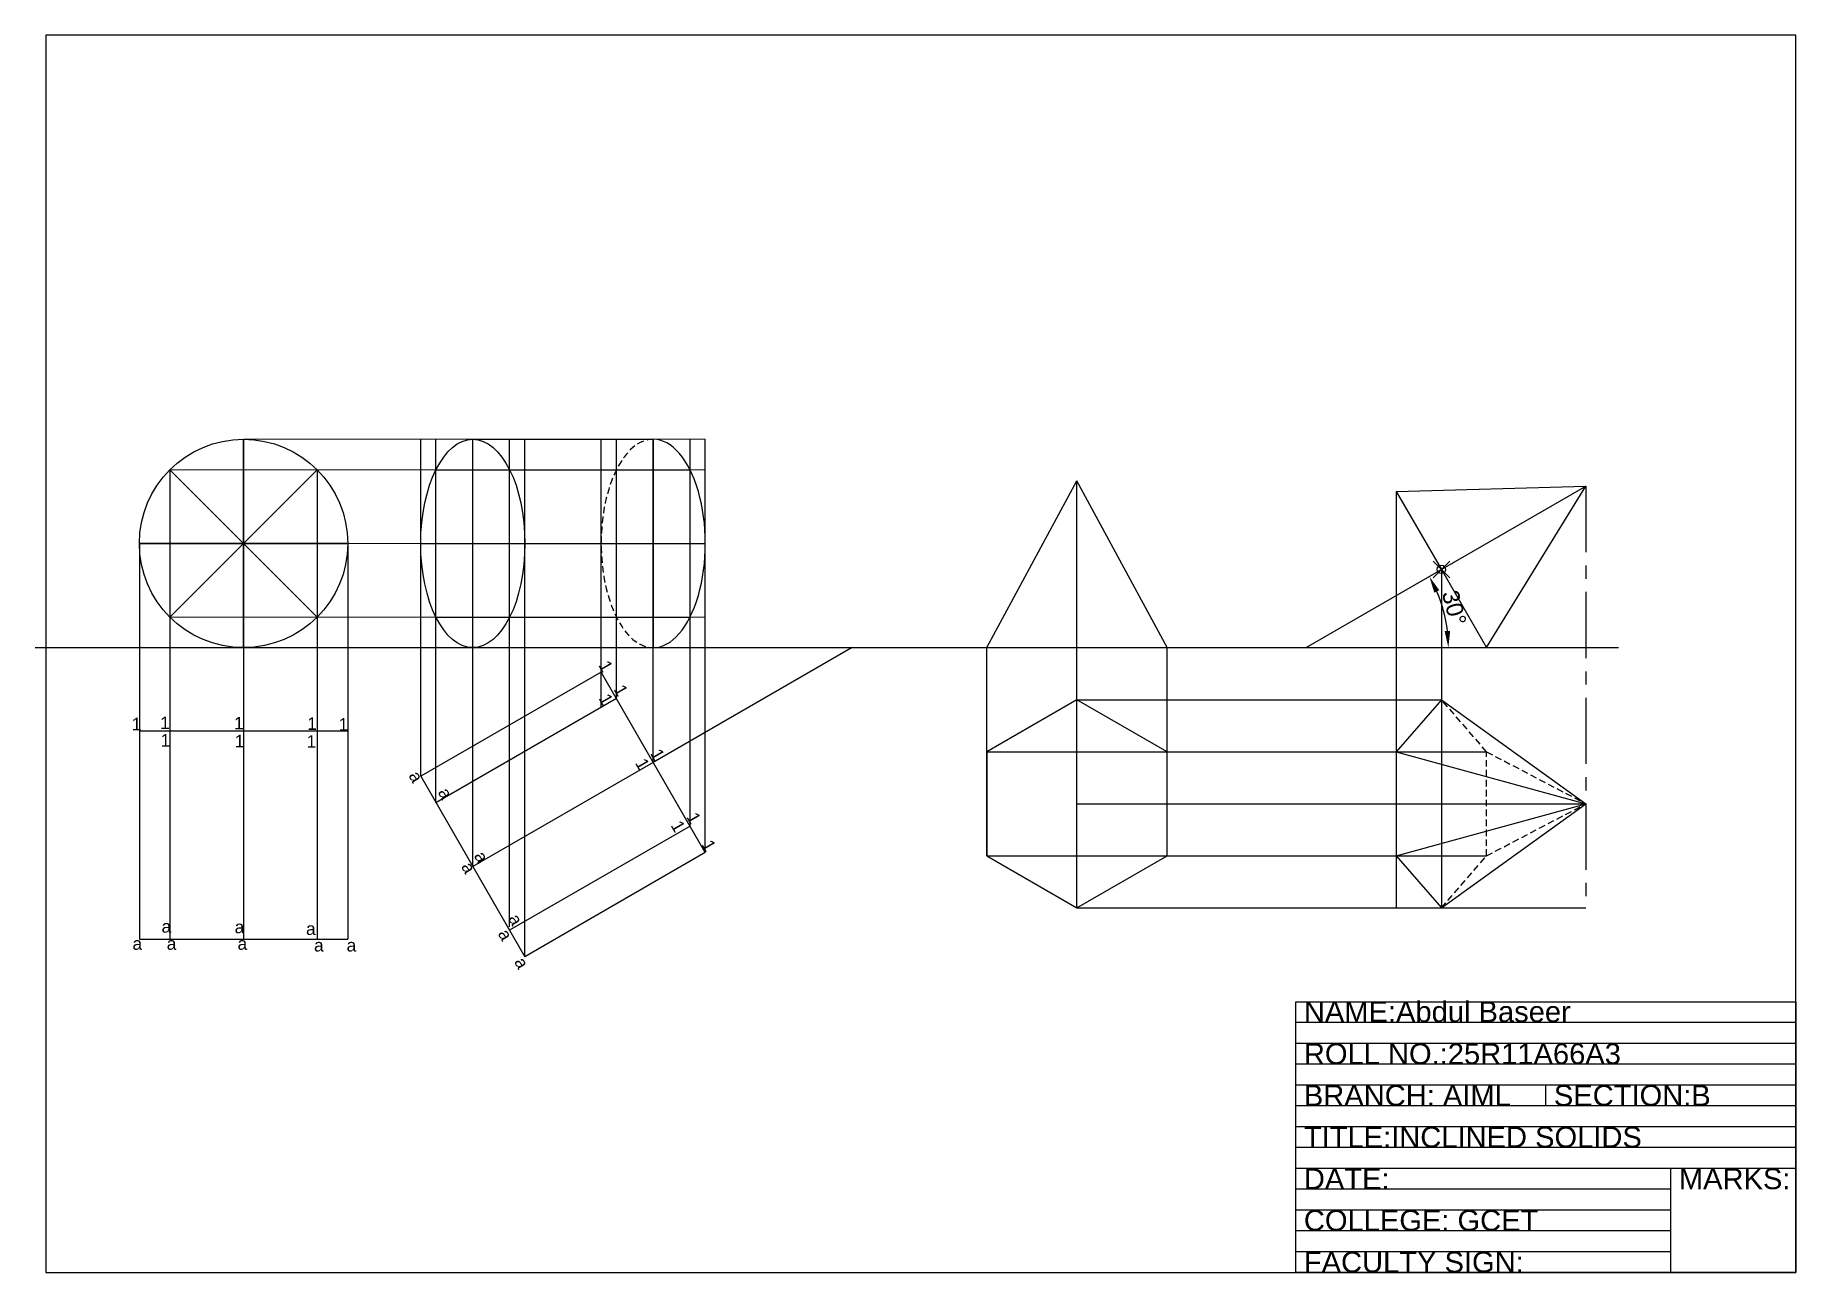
# Model space of a CAD drawing. Header units: millimetres. Extents: x -3 to 420, y 0 to 297.
import ezdxf

# ---------------------------------------------------------------- set-up
doc = ezdxf.new("R2010")
doc.units = ezdxf.units.MM
doc.header["$PDMODE"] = 35
doc.header["$PDSIZE"] = 2
doc.linetypes.add('CENTER', pattern=[50.8, 31.75, -6.35, 6.35, -6.35])
doc.linetypes.add('HIDDEN', pattern=[9.525, 6.35, -3.175])
doc.layers.add('hidets', color=7, linetype='Continuous')
doc.layers.add('Thin', color=7, linetype='Continuous', lineweight=5)
doc.styles.get("Standard").update_dxf_attribs({"font": 'arial.ttf'})
doc.dimstyles.new('ISO-25', dxfattribs={"dimtxt": 4, "dimasz": 4, "dimexe": 1.25, "dimexo": 0.625, "dimtad": 1, "dimdec": 1, "dimdsep": 46, "dimtxsty": 'Standard', "dimcen": 2.5, "dimclrd": 256, "dimclrt": 256, "dimadec": 0, "dimazin": 0, "dimtfac": 1, "dimtdec": 1, "dimtmove": 0, "dimatfit": 3, "dimfxl": 1, "dimlwd": -1, "dimarcsym": 0})

# ---------------------------------------------------------------- blocks, each defined once
blk = doc.blocks.new('*U6')
blk.add_line((0, 0), (0, 50))
blk = doc.blocks.new('*U7')
at = {"color": 0, "linetype": 'ByBlock', "lineweight": -2, "transparency": 16777216}
blk.add_blockref('*U6', (70, 75), dxfattribs=at)
for p, rotation in [((70, 125), 180), ((87.68, 82.32), 44.99999999999999), ((87.68, 117.68), 135), ((52.32, 117.68), 225.0000000000001), ((52.32, 82.32), 315.0000000000001), ((95, 100), 90), ((45, 100), 270)]:
    blk.add_blockref('*U6', p, dxfattribs=dict(at, rotation=rotation))
blk = doc.blocks.new('*D9')
at = {"transparency": 16777216}
blk.add_arc((302.48, 150), 34.14, 6.7177, 23.2823, dxfattribs=at)
for points in [[(333.24, 163.19), (334.43, 163.79), (332.05, 167.07)], [(337.05, 154.03), (335.72, 153.95), (336.62, 150)]]:
    blk.add_solid(points, dxfattribs=at)
at = {"layer": 'Defpoints', "color": 0, "transparency": 16777216}
for p in [(369.6, 188.75), (336.1, 155.93), (-2.53, 150), (302.48, 150), (377.47, 150)]:
    blk.add_point(p, dxfattribs=at)
at = {"transparency": 16777216, "insert": (338.03, 159.53), "char_height": 4, "attachment_point": 5, "rotation": 285}
blk.add_mtext('30°', dxfattribs=at)

msp = doc.modelspace()

# ---------------------------------------------------------------- linework, layer by layer
at = {"ltscale": 0.25}
for p, q in [((89.99, 119.1), (89.99, 200)), ((93.65, 112.76), (93.65, 200)), ((102.49, 97.45), (102.49, 200)), ((111.33, 82.99), (111.33, 200)), ((114.99, 75.8), (114.99, 200)), ((133.29, 135.57), (133.29, 200)), ((136.95, 137.76), (136.95, 200)), ((145.79, 122.41), (145.79, 200)), ((145.79, 175), (145.79, 200)), ((145.79, 200), (145.79, 150)), ((145.79, 150), (145.79, 200)), ((154.63, 107.23), (154.63, 200)), ((158.29, 100.8), (158.29, 200))]:
    msp.add_line(p, q, dxfattribs=at)
for p, q in [((29.79, 192.68), (29.79, 129.98)), ((65.15, 192.68), (65.15, 150)), ((324.13, 187.5), (324.13, 87.5)), ((324.13, 187.5), (334.96, 168.75)), ((22.47, 175), (22.47, 129.98)), ((72.47, 175), (72.47, 150)), ((334.96, 168.75), (334.96, 87.5)), ((334.96, 168.75), (345.78, 150)), ((-2.53, 150), (377.47, 150)), ((47.47, 150), (47.47, 129.98)), ((65.15, 150), (65.15, 129.98)), ((72.47, 150), (72.47, 129.98)), ((193.5, 150), (145.79, 122.45)), ((133.29, 144.1), (89.99, 119.1)), ((158.29, 100.8), (133.29, 144.1)), ((136.95, 137.76), (93.65, 112.76)), ((247.47, 137.5), (334.96, 137.5)), ((334.96, 137.5), (369.6, 112.5)), ((72.47, 129.98), (22.47, 129.98)), ((22.47, 129.98), (22.47, 79.98)), ((29.79, 129.98), (29.79, 79.98)), ((47.47, 129.98), (47.47, 79.98)), ((65.15, 129.98), (65.15, 79.98)), ((72.47, 129.98), (72.47, 79.98)), ((225.82, 125), (345.78, 125)), ((324.13, 125), (369.6, 112.5)), ((89.99, 119.1), (114.99, 75.8)), ((145.79, 122.45), (102.49, 97.45)), ((247.47, 112.5), (369.6, 112.5)), ((324.13, 100), (369.6, 112.5)), ((334.96, 87.5), (369.6, 112.5)), ((154.63, 107.14), (111.33, 82.14)), ((158.29, 100.8), (114.99, 75.8)), ((225.82, 100), (345.78, 100)), ((247.47, 87.5), (334.96, 87.5)), ((334.96, 87.5), (369.6, 87.5)), ((22.47, 79.98), (72.47, 79.98)), ((420, 60), (300, 60)), ((420, 55), (300, 55)), ((420, 50), (300, 50)), ((420, 45), (300, 45)), ((360, 40), (360, 45)), ((420, 40), (300, 40)), ((420, 35), (300, 35)), ((420, 30), (300, 30)), ((420, 25), (300, 25)), ((420, 25), (300, 25)), ((390, 0), (390, 25)), ((390, 20), (300, 20)), ((390, 15), (300, 15)), ((390, 10), (300, 10)), ((390, 5), (300, 5)), ((420, 0), (300, 0)), ((420, 0), (360, 0))]:
    msp.add_line(p, q)
at = {"linetype": 'CENTER', "ltscale": 0.5}
msp.add_line((369.6, 188.75), (369.6, 87.5), dxfattribs=at)
at = {"linetype": 'HIDDEN', "ltscale": 0.25}
for p in [(345.78, 125), (345.78, 100)]:
    msp.add_line(p, (369.6, 112.5), dxfattribs=at)
for points in [[(0, 0), (420, 0), (420, 297), (0, 297)], [(420, 0), (300, 0), (300, 65), (420, 65)]]:
    msp.add_lwpolyline(points, close=True)
msp.add_lwpolyline([(334.96, 137.5), (324.13, 125), (324.13, 100), (334.96, 87.5)])
msp.add_lwpolyline([(334.96, 87.5), (345.78, 100), (345.78, 125), (334.96, 137.5)], dxfattribs=at)
msp.add_circle((47.47, 175), 25)
at = {"ltscale": 0.25}
msp.add_ellipse((102.49, 175), major_axis=(0, -25), ratio=0.5, dxfattribs=at)
at = {"linetype": 'HIDDEN', "ltscale": 0.25}
msp.add_ellipse((145.79, 175), major_axis=(0, -25), ratio=0.5, start_param=3.141593, end_param=6.283185, dxfattribs=at)
at = {"ltscale": 0.25}
msp.add_ellipse((145.79, 175), major_axis=(0, -25), ratio=0.5, start_param=0, end_param=3.141593, dxfattribs=at)
msp.add_point((334.96, 168.75))
at = {"layer": 'Defpoints', "ltscale": 0.25}
for p, q in [((102.49, 200), (145.79, 200)), ((93.65, 192.68), (154.63, 192.68)), ((89.99, 175), (158.29, 175)), ((93.65, 157.32), (154.63, 157.32)), ((102.49, 150), (145.79, 150))]:
    msp.add_line(p, q, dxfattribs=at)
at = {"layer": 'Defpoints'}
for p, q in [((225.82, 150), (247.47, 190)), ((269.12, 150), (247.47, 190)), ((324.13, 187.5), (369.6, 188.75)), ((345.78, 150), (369.6, 188.75))]:
    msp.add_line(p, q, dxfattribs=at)
at = {"layer": 'hidets'}
for p, q in [((247.47, 150), (247.47, 190)), ((302.48, 150), (369.6, 188.75)), ((225.82, 100), (225.82, 150)), ((247.47, 87.5), (247.47, 150)), ((269.12, 100), (269.12, 150))]:
    msp.add_line(p, q, dxfattribs=at)
msp.add_lwpolyline([(269.12, 100), (269.12, 125), (247.47, 137.5), (225.82, 125), (225.82, 100), (247.47, 87.5)], close=True, dxfattribs=at)
at = {"layer": 'Thin'}
for p, q in [((47.47, 200), (158.29, 200)), ((29.79, 192.68), (158.29, 192.68)), ((47.47, 175), (158.29, 175)), ((29.79, 157.32), (158.29, 157.32)), ((47.47, 150), (190, 150))]:
    msp.add_line(p, q, dxfattribs=at)

# ---------------------------------------------------------------- block references
msp.add_blockref('*U7', (-22.53, 75))

# ---------------------------------------------------------------- texts
for s, p in [('1', (132.54, 145.79)), ('1', (136.17, 140.01)), ('1', (132.59, 137.84)), ('1', (141.35, 122.32)), ('1', (144.97, 124.61)), ('a', (86.97, 119.29)), ('a', (94.02, 115.29)), ('1', (153.67, 109.35)), ('1', (149.88, 107.37)), ('1', (157.28, 102.76)), ('a', (99.58, 97.45)), ('a', (102.67, 100.03)), ('a', (110.88, 84.99)), ('a', (108.4, 81.35)), ('a', (112.31, 74.58))]:
    msp.add_text(s, height=3, rotation=300).set_placement(p)
for s, height, p in [('1', 3, (20.64, 130.17)), ('1', 3, (27.45, 130.43)), ('1', 3, (45.19, 130.35)), ('1', 3, (62.75, 130.26)), ('1', 3, (70.27, 130.08)), ('1', 3, (27.54, 126.25)), ('1', 3, (45.36, 126.07)), ('1', 3, (62.58, 125.98)), ('a', 3, (27.79, 81.57)), ('a', 3, (45.33, 81.43)), ('a', 3, (62.46, 81.02)), ('a', 3, (20.8, 77.46)), ('a', 3, (29.02, 77.46)), ('a', 3, (46.01, 77.46)), ('a', 3, (64.37, 77.05)), ('a', 3, (72.19, 77.05)), (' NAME:Abdul Baseer', 5, (300, 60.1)), (' ROLL NO.:25R11A66A3', 5, (300, 50)), (' BRANCH: AIML', 5, (300, 40)), (' SECTION:B', 5, (360, 40)), (' TITLE:INCLINED SOLIDS', 5, (300, 30)), (' DATE: ', 5, (300, 20)), (' MARKS:', 5, (390, 20)), (' COLLEGE: GCET', 5, (300, 10)), (' FACULTY SIGN:', 5, (300, 0))]:
    msp.add_text(s, height=height).set_placement(p)

# ---------------------------------------------------------------- dimensions: what is measured, and where the dimension line sits
dim = msp.add_angular_dim_2l(base=(336.1, 155.93), line1=((-2.53, 150), (377.47, 150)), line2=((302.48, 150), (369.6, 188.75)), dimstyle='ISO-25')
dim.commit()
dim.dimension.update_dxf_attribs({"geometry": '*D9', "text_midpoint": (338.03, 159.53)})

doc.saveas('drawing.dxf')
